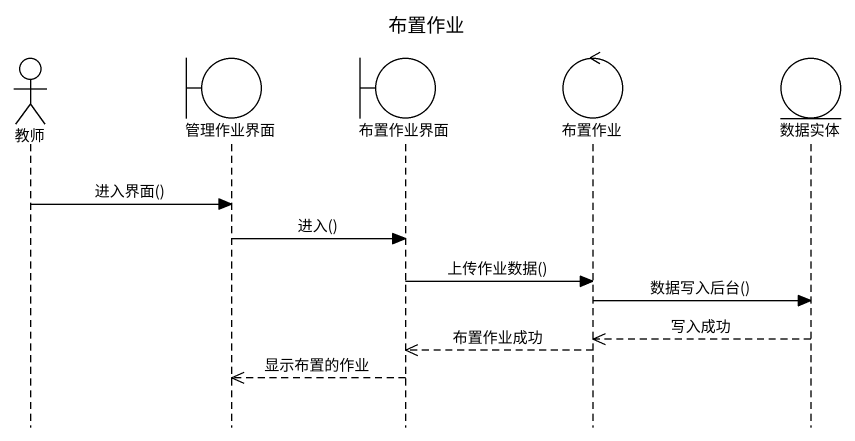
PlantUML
@startuml
title 布置作业
hide footbox
actor 教师
boundary 管理作业界面
boundary 布置作业界面
control 布置作业
entity 数据实体

教师 -> 管理作业界面 : 进入界面()
管理作业界面 -> 布置作业界面 : 进入()
布置作业界面 -> 布置作业 : 上传作业数据()
布置作业 -> 数据实体 : 数据写入后台()
数据实体 -->> 布置作业 : 写入成功
布置作业 -->> 布置作业界面 : 布置作业成功
布置作业界面 -->> 管理作业界面 : 显示布置的作业
@enduml
